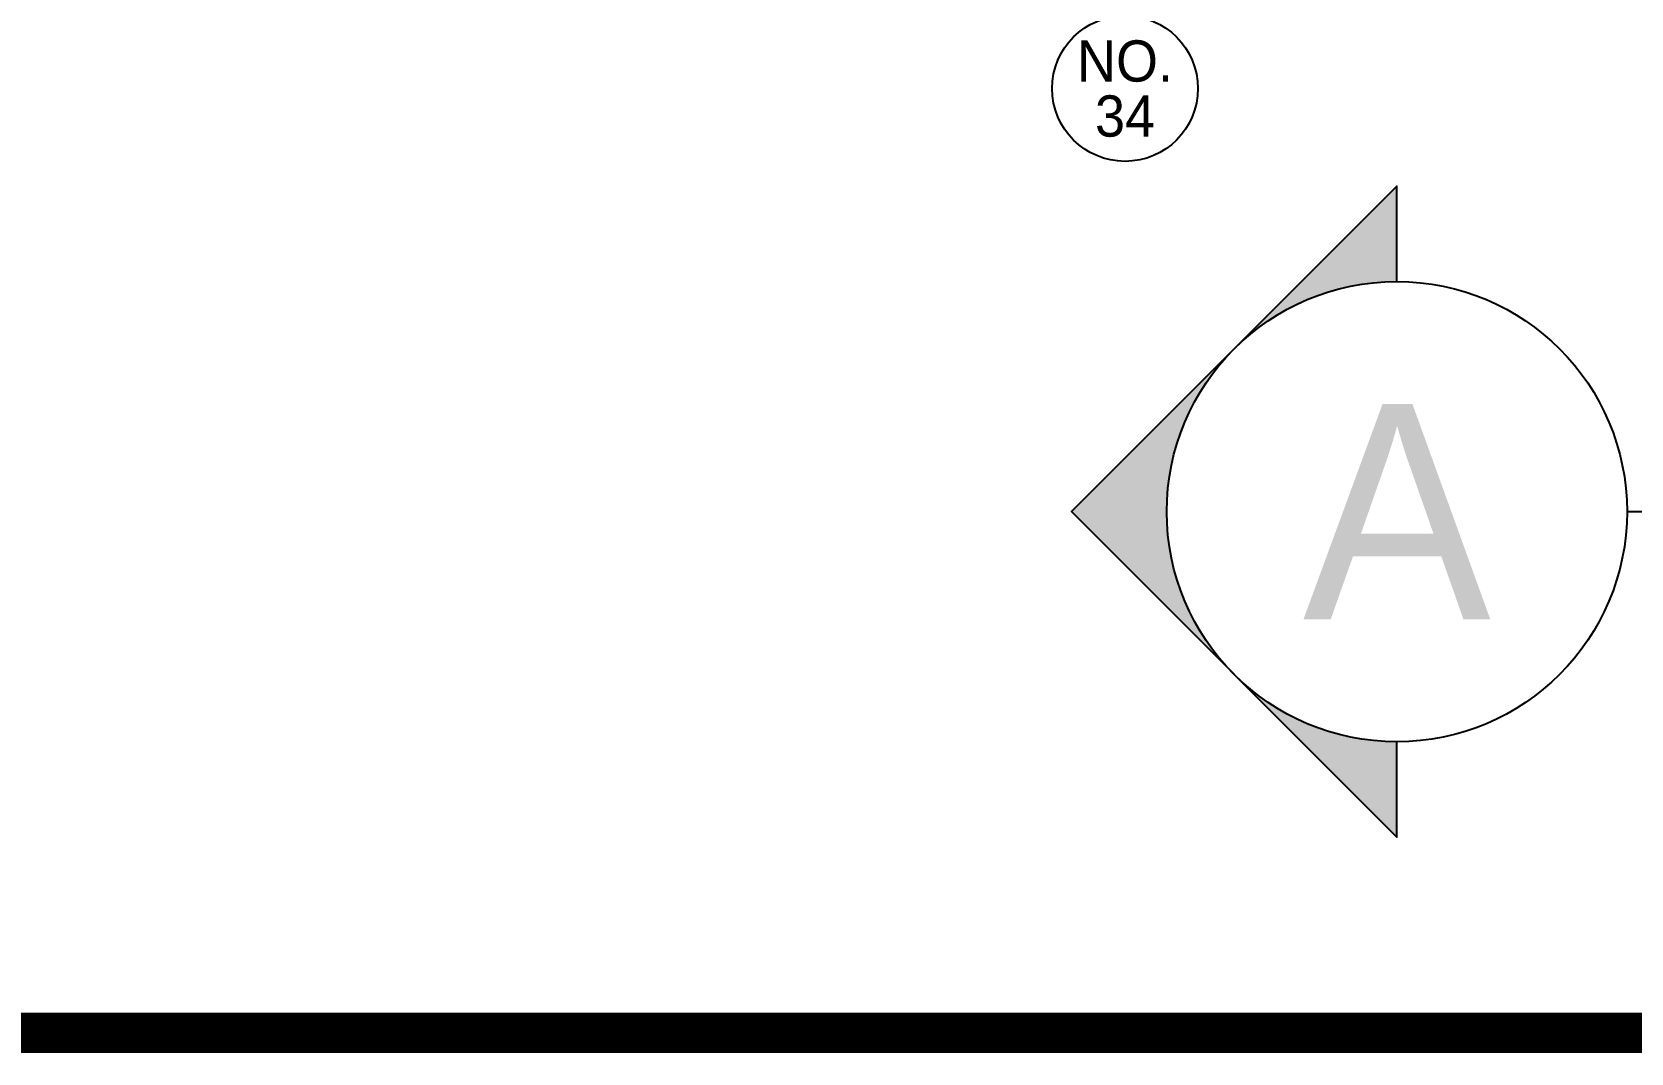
# Model space of a CAD drawing. Header units: millimetres. Extents: x 1073475 to 2890243, y -1340830 to -367733.
# Drawn here: x 2053880 to 2057444, y -384873 to -382597 of the extents above; entities that cross this region are included whole.
import ezdxf
from ezdxf.enums import TextEntityAlignment as Align

# ---------------------------------------------------------------- set-up
doc = ezdxf.new("R2010")
doc.units = ezdxf.units.MM
doc.header["$LTSCALE"] = 50
doc.layers.add('NO', color=2, linetype='Continuous')
doc.layers.add('단면', color=4, linetype='Continuous')
doc.styles.add('돋움', font='')
doc.styles.get('돋움').set_extended_font_data('Dotum')

# ---------------------------------------------------------------- blocks, each defined once
blk = doc.blocks.new('A$C070F4A8E')
at = {"layer": '단면'}
h = blk.add_hatch(color=256, dxfattribs=at)
h.paths.add_polyline_path([(-1074.3, 302.3), (-1376.6, 0), (-1074.3, -302.3, -0.414214)])
h.paths.add_polyline_path([(-772.1, 604.6), (-1074.3, 302.3, -0.198912), (-772.1, 427.5)])
h.paths.add_polyline_path([(-772.1, -427.5, -0.198912), (-1074.3, -302.3), (-772.1, -604.6)])
for p, q in [((-344.6, 0), (0, 0)), ((0, 0), (0, -844.8))]:
    blk.add_line(p, q, dxfattribs=at)
blk.add_lwpolyline([(-772.1, -427.5), (-772.1, -604.6), (-1376.6, 0), (-772.1, 604.6), (-772.1, 427.5)], dxfattribs=at)
at = {"layer": '단면', "extrusion": (0, 0, -1)}
blk.add_ellipse((-772.1, 0), major_axis=(0.6, 427.5), ratio=1, start_param=4.711077, end_param=10.994262, dxfattribs=at)
blk = doc.blocks.new('A$C59AB4A79')
at = {"layer": 'NO', "color": 251}
blk.add_circle((-11087, -32060), 927, dxfattribs=at)
at = {"layer": 'NO', "color": 251, "style": '돋움'}
for s, p in [('NO.', (-11087, -31710)), ('34', (-11087, -32410))]:
    blk.add_text(s, height=525, dxfattribs=at).set_placement(p, align=Align.MIDDLE_CENTER)

msp = doc.modelspace()

# ---------------------------------------------------------------- linework, layer by layer
at = {"color": 3, "lineweight": 13, "const_width": 90}
msp.add_lwpolyline([(2050360.2, -373845.4), (2065341, -373845.4), (2065341, -384828), (2050360.2, -384828)], close=True, dxfattribs=at)

# ---------------------------------------------------------------- block references
at = {"ltscale": 0.2, "xscale": 0.1751524569241688, "yscale": 0.1751524569241688, "zscale": 0.1751524569241688, "rotation": 0.000612302615251796}
msp.add_blockref('A$C59AB4A79', (2058257.8, -377107.7, 0), dxfattribs=at)
at = {"layer": '단면', "xscale": -1.2, "yscale": 1.2, "zscale": 1.2, "rotation": 180}
msp.add_blockref('A$C070F4A8E', (2057848.4, -383666.3), dxfattribs=at)

# ---------------------------------------------------------------- texts
at = {"layer": '단면', "style": '돋움'}
msp.add_text('A', height=480, dxfattribs=at).set_placement((2056921.9, -383666.3), align=Align.MIDDLE)

doc.saveas('drawing.dxf')
